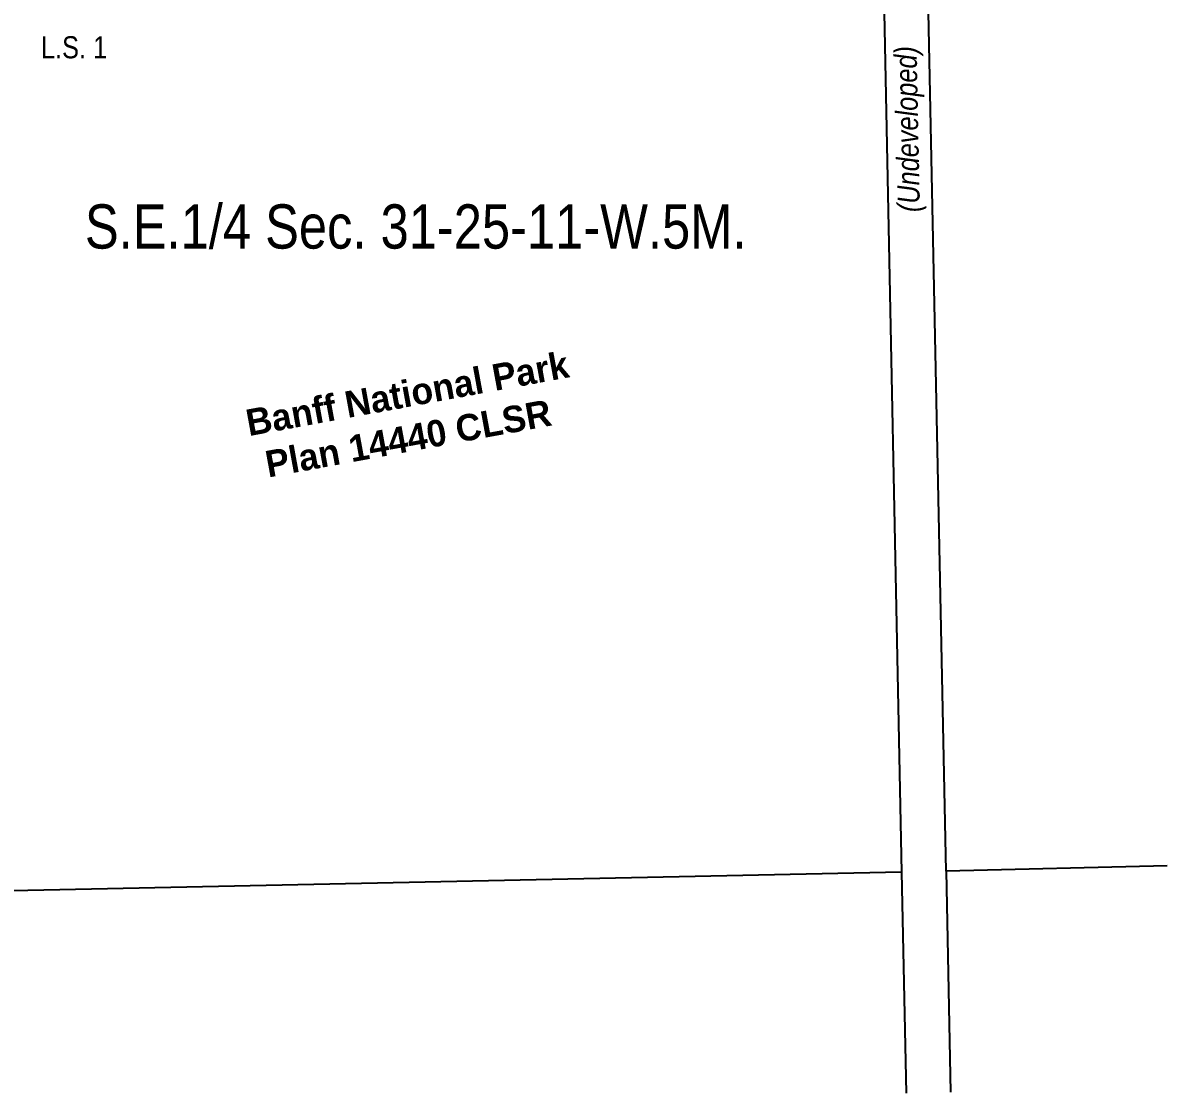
# Model space of a CAD drawing. Extents: x 602200 to 604568, y 5669458 to 5671879.
# Drawn here: x 603453 to 603971, y 5669748 to 5670232 of the extents above; entities that cross this region are included whole.
import ezdxf
from ezdxf.enums import TextEntityAlignment as Align

# ---------------------------------------------------------------- set-up
doc = ezdxf.new("R2010")
doc.units = 0
doc.header["$LTSCALE"] = 5
doc.linetypes.add('foc-LSD', pattern=[8, 5, -3])
for name, color, linetype in [('C-SYMBOL', 7, 'Continuous'), ('L-SECTION-LSD', 7, 'foc-LSD'), ('L-TITLEDB-T', 4, 'Continuous')]:
    doc.layers.add(name, color=color, linetype=linetype)
doc.layers.add('T-TEXT', color=48, linetype='Continuous', lineweight=18)
doc.styles.add('100L', font='ARIALN.TTF', dxfattribs={"height": 11})
doc.styles.add('175L', font='ARIALN.TTF', dxfattribs={"height": 20})
doc.styles.add('80L', font='ARIALN.TTF', dxfattribs={"height": 10})
doc.styles.add('80LS', font='ARIALNI.TTF', dxfattribs={"height": 10})

msp = doc.modelspace()

# ---------------------------------------------------------------- linework, layer by layer
for p, q in [((603838.17, 5670456.846), (603850.605, 5669848.113)), ((603870.716, 5669848.608), (603858.29, 5670456.907)), ((603850.605, 5669848.113), (603388.663, 5669838.408)), ((603970.687, 5669851.071), (603870.716, 5669848.608))]:
    msp.add_line(p, q)
at = {"flags": 128}
for points in [[(603850.605, 5669848.113), (603852.646, 5669748.205)], [(603870.716, 5669848.608), (603872.758, 5669748.629)]]:
    msp.add_lwpolyline(points, dxfattribs=at)

# ---------------------------------------------------------------- texts
at = {"layer": 'C-SYMBOL', "color": 3, "style": '175L'}
msp.add_text('S.E.1/4 Sec. 31-25-11-W.5M.', height=20, dxfattribs=at).set_placement((603630.799, 5670124.171), align=Align.BOTTOM_CENTER)
at = {"layer": 'L-SECTION-LSD', "insert": (603461.305, 5670226.223), "char_height": 10, "attachment_point": 1, "style": '100L', "bg_fill": 3, "box_fill_scale": 1.5, "bg_fill_color": 256, "bg_fill_transparency": 0}
msp.add_mtext_dynamic_manual_height_columns('L.S. 1', width=29.99119, gutter_width=55, heights=[0], dxfattribs=at)
at = {"layer": 'L-TITLEDB-T', "insert": (603461.613, 5670040.309), "char_height": 11.9942, "attachment_point": 1, "rotation": 10.40724, "style": '80L'}
msp.add_mtext_dynamic_manual_height_columns('\\pi93.088;{\\fCordia New|b1|i0|c0|p34;Banff National Park\\P\\pi98.307;Plan 14440 CLSR}', width=331.42291, gutter_width=45, heights=[0], dxfattribs=at)
at = {"layer": 'T-TEXT', "style": '80LS'}
msp.add_text('(Undeveloped)', height=10, rotation=91.17028, dxfattribs=at).set_placement((603853.114, 5670184.196), align=Align.MIDDLE_CENTER)

doc.saveas('drawing.dxf')
